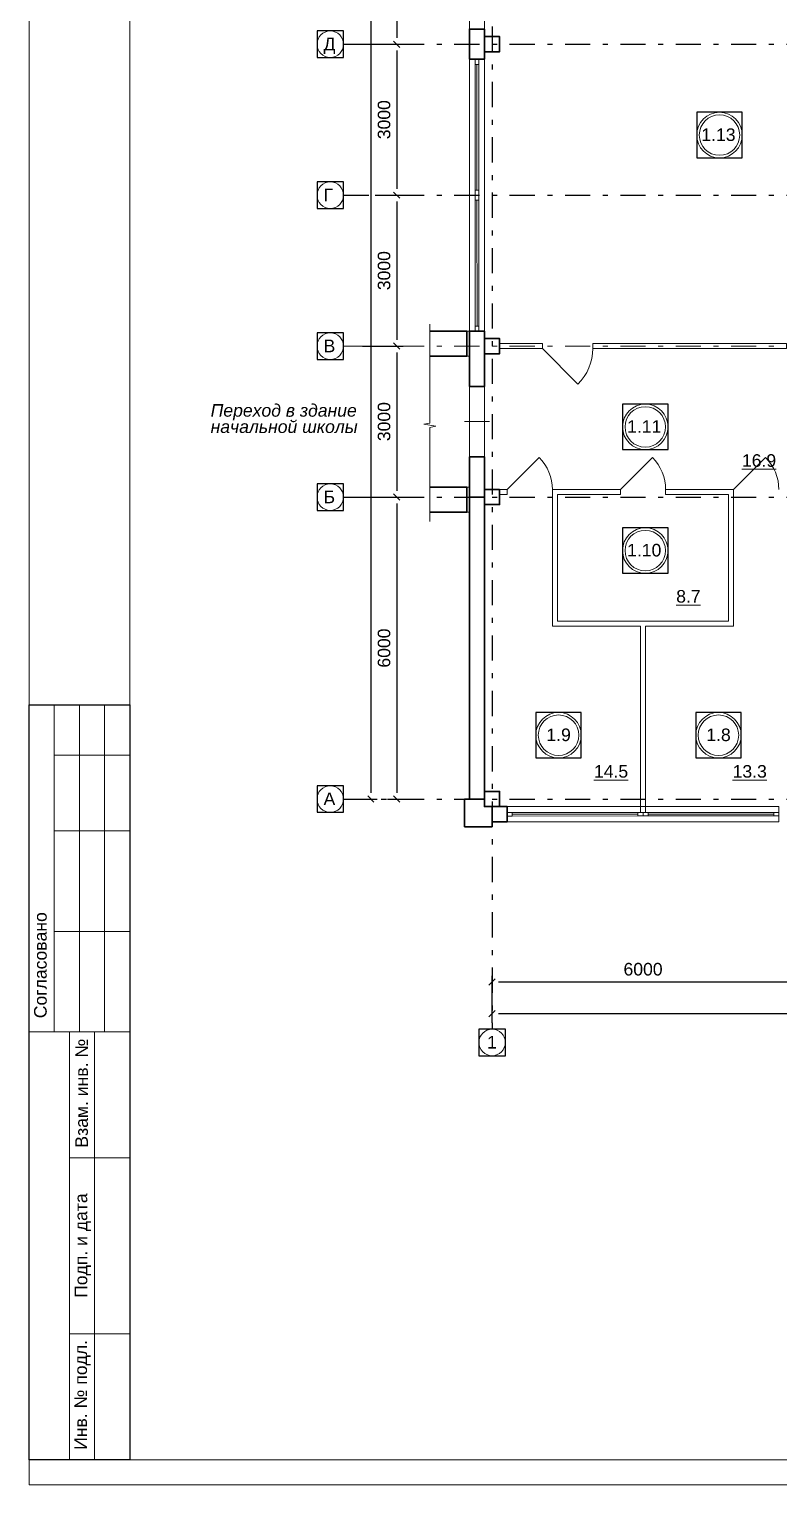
# Model space of a CAD drawing. Header units: metres. Extents: x -5 to 574, y -5 to 79.
# Drawn here: x 287.64 to 302.54, y 0 to 28.93 of the extents above; entities that cross this region are included whole.
import ezdxf
from ezdxf.enums import TextEntityAlignment as Align

# ---------------------------------------------------------------- set-up
doc = ezdxf.new("R2010")
doc.units = ezdxf.units.M
doc.header["$MEASUREMENT"] = 0
doc.linetypes.add('( Dashdot )', pattern=[1.001, 0.5, -0.25, 0.001, -0.25])
doc.layers.get('DEFPOINTS').update_dxf_attribs({"lineweight": 0})
doc.layers.add('Level 50', color=7, linetype='Continuous', lineweight=0)
doc.layers.add('Level 63', color=7, linetype='Continuous', lineweight=0)
doc.layers.add('YOLO_STAMP', color=1, linetype='Continuous')
doc.layers.add('YOLO_TABLE', color=1, linetype='Continuous')
doc.styles.add('Standard_0', font='arial.ttf')
doc.styles.add('Style-Arial', font='arial.ttf')
doc.styles.add('Style-Arial IF', font='ariali.ttf')
doc.dimstyles.get("Standard").update_dxf_attribs({"dimtxt": 0.00018, "dimasz": 0.00018, "dimexe": 0.0002, "dimexo": 0.0625, "dimgap": 9e-05, "dimtad": 0, "dimtih": 1, "dimtoh": 1, "dimdec": 4, "dimlfac": 1000, "dimzin": 0, "dimdsep": 46, "dimtxsty": 'Standard_0', "dimcen": 9e-05, "dimadec": 0, "dimazin": 0, "dimtfac": 1, "dimtdec": 4, "dimtofl": 0, "dimtmove": 0, "dimatfit": 0, "dimfxl": 0.01, "dimfxlon": 1, "dimtolj": 1, "dimtzin": 0, "dimarcsym": 0})

# ---------------------------------------------------------------- blocks, each defined once
blk = doc.blocks.new('*U29')
at = {"color": 7, "linetype": 'Continuous', "lineweight": 0, "flags": 128}
blk.add_lwpolyline([(42.05, 29.7), (42.05, -29.7), (-42.05, -29.7), (-42.05, 29.7), (42.05, 29.7)], close=True, dxfattribs=at)
at = {"layer": 'Level 50', "color": 7, "linetype": 'Continuous', "lineweight": 13}
for p, q in [((-40.05, 29.2), (-40.05, -29.2)), ((41.55, -29.2), (-41.25, -29.2))]:
    blk.add_line(p, q, dxfattribs=at)
at = {"layer": 'Level 63', "color": 7, "linetype": 'Continuous', "lineweight": 13}
for p, q in [((-42.05, -14.2), (-40.05, -14.2)), ((-42.05, -14.2), (-42.05, -20.7)), ((-41.55, -14.2), (-41.55, -20.7)), ((-41.05, -14.2), (-41.05, -20.7)), ((-40.55, -14.2), (-40.55, -20.7)), ((-41.55, -15.2), (-40.05, -15.2)), ((-41.55, -16.7), (-40.05, -16.7)), ((-41.55, -18.7), (-40.05, -18.7)), ((-42.05, -20.7), (-40.05, -20.7)), ((-41.25, -20.7), (-40.05, -20.7)), ((-40.75, -29.2), (-40.75, -20.7)), ((-41.25, -23.2), (-40.05, -23.2)), ((-41.25, -26.7), (-40.05, -26.7))]:
    blk.add_line(p, q, dxfattribs=at)
at = {"layer": 'Level 63', "color": 7, "linetype": 'Continuous', "lineweight": 13, "flags": 128}
blk.add_lwpolyline([(-41.25, -29.2), (-41.25, -20.7)], dxfattribs=at)
at = {"layer": 'Level 63', "color": 7, "linetype": 'Continuous', "lineweight": 0, "style": 'Style-Arial'}
for s, p in [('Согласовано', (-41.826, -19.373)), ('Взам. инв. №', (-41.007, -21.916)), ('Подп. и дата', (-41.02, -24.945)), ('Инв. № подл.', (-41.025, -27.913))]:
    blk.add_text(s, height=0.25002, rotation=90, dxfattribs=at).set_placement(p, align=Align.MIDDLE_CENTER)
blk = doc.blocks.new('_Oblique-1')
at = {"color": 0, "linetype": 'ByBlock', "lineweight": -2}
blk.add_line((0.5, 0.5), (-0.5, -0.5), dxfattribs=at)
blk = doc.blocks.new('*D254')
at = {"color": 0, "linetype": 'Continuous', "lineweight": -2, "transparency": 16777216}
for p, q in [((296.837, 9.181), (296.837, 9.491)), ((296.962, 9.366), (362.712, 9.366)), ((362.837, 9.181), (362.837, 9.491))]:
    blk.add_line(p, q, dxfattribs=at)
at = {"layer": 'DEFPOINTS', "color": 0, "linetype": 'Continuous', "lineweight": 0, "transparency": 16777216}
for p in [(362.837, 9.366), (296.837, 9.056), (362.837, 9.056)]:
    blk.add_point(p, dxfattribs=at)
at = {"color": 0, "linetype": 'Continuous', "lineweight": -2, "transparency": 16777216, "xscale": 0.125, "yscale": 0.125, "zscale": 0.125, "rotation": 180}
blk.add_blockref('_Oblique-1', (296.837, 9.366), dxfattribs=at)
at = {"color": 0, "linetype": 'Continuous', "lineweight": -2, "transparency": 16777216, "xscale": 0.125, "yscale": 0.125, "zscale": 0.125}
blk.add_blockref('_Oblique-1', (362.837, 9.366), dxfattribs=at)
at = {"color": 0, "linetype": 'Continuous', "lineweight": 0, "transparency": 16777216, "insert": (329.837, 9.619), "char_height": 0.25, "attachment_point": 5, "style": 'Style-Arial'}
blk.add_mtext('\\A1;66000', dxfattribs=at)
blk = doc.blocks.new('*D256')
at = {"color": 0, "linetype": 'Continuous', "lineweight": -2, "transparency": 16777216}
for p, q in [((294.011, 55.629), (294.553, 55.629)), ((294.428, 55.504), (294.428, 13.754)), ((294.011, 13.629), (294.553, 13.629))]:
    blk.add_line(p, q, dxfattribs=at)
at = {"layer": 'DEFPOINTS', "color": 0, "linetype": 'Continuous', "lineweight": 0, "transparency": 16777216}
for p in [(293.886, 55.629), (293.886, 13.629), (294.428, 13.629)]:
    blk.add_point(p, dxfattribs=at)
at = {"color": 0, "linetype": 'Continuous', "lineweight": -2, "transparency": 16777216, "xscale": 0.125, "yscale": 0.125, "zscale": 0.125}
for p, rotation in [((294.428, 55.629), 90), ((294.428, 13.629), 270)]:
    blk.add_blockref('_Oblique-1', p, dxfattribs=dict(at, rotation=rotation))
at = {"color": 0, "linetype": 'Continuous', "lineweight": 0, "transparency": 16777216, "insert": (294.175, 34.629), "char_height": 0.25, "attachment_point": 5, "rotation": 90, "style": 'Style-Arial'}
blk.add_mtext('\\A1;42000', dxfattribs=at)
blk = doc.blocks.new('*D259')
at = {"color": 0, "linetype": 'Continuous', "lineweight": -2, "transparency": 16777216}
for p, q in [((296.837, 9.181), (296.837, 10.119)), ((296.962, 9.994), (302.712, 9.994)), ((302.837, 9.181), (302.837, 10.119))]:
    blk.add_line(p, q, dxfattribs=at)
at = {"layer": 'DEFPOINTS', "color": 0, "linetype": 'Continuous', "lineweight": 0, "transparency": 16777216}
for p in [(302.837, 9.994), (296.837, 9.056), (302.837, 9.056)]:
    blk.add_point(p, dxfattribs=at)
at = {"color": 0, "linetype": 'Continuous', "lineweight": -2, "transparency": 16777216, "xscale": 0.125, "yscale": 0.125, "zscale": 0.125, "rotation": 180}
blk.add_blockref('_Oblique-1', (296.837, 9.994), dxfattribs=at)
at = {"color": 0, "linetype": 'Continuous', "lineweight": -2, "transparency": 16777216, "xscale": 0.125, "yscale": 0.125, "zscale": 0.125}
blk.add_blockref('_Oblique-1', (302.837, 9.994), dxfattribs=at)
at = {"color": 0, "linetype": 'Continuous', "lineweight": 0, "transparency": 16777216, "insert": (299.837, 10.246), "char_height": 0.25, "attachment_point": 5, "style": 'Style-Arial'}
blk.add_mtext('\\A1;6000', dxfattribs=at)
blk = doc.blocks.new('*D597')
at = {"color": 0, "linetype": 'Continuous', "lineweight": -2, "transparency": 16777216}
for p, q in [((294.011, 34.629), (295.068, 34.629)), ((294.943, 34.504), (294.943, 28.754)), ((294.011, 28.629), (295.068, 28.629))]:
    blk.add_line(p, q, dxfattribs=at)
at = {"layer": 'DEFPOINTS', "color": 0, "linetype": 'Continuous', "lineweight": 0, "transparency": 16777216}
for p in [(293.886, 34.629), (293.886, 28.629), (294.943, 28.629)]:
    blk.add_point(p, dxfattribs=at)
at = {"color": 0, "linetype": 'Continuous', "lineweight": -2, "transparency": 16777216, "xscale": 0.125, "yscale": 0.125, "zscale": 0.125}
for p, rotation in [((294.943, 34.629), 90), ((294.943, 28.629), 270)]:
    blk.add_blockref('_Oblique-1', p, dxfattribs=dict(at, rotation=rotation))
at = {"color": 0, "linetype": 'Continuous', "lineweight": 0, "transparency": 16777216, "insert": (294.691, 31.629), "char_height": 0.25, "attachment_point": 5, "rotation": 90, "style": 'Style-Arial'}
blk.add_mtext('\\A1;6000', dxfattribs=at)
blk = doc.blocks.new('*D598')
at = {"color": 0, "linetype": 'Continuous', "lineweight": -2, "transparency": 16777216}
for p, q in [((294.011, 28.629), (295.068, 28.629)), ((294.943, 28.504), (294.943, 25.754)), ((294.511, 25.629), (295.068, 25.629))]:
    blk.add_line(p, q, dxfattribs=at)
at = {"layer": 'DEFPOINTS', "color": 0, "linetype": 'Continuous', "lineweight": 0, "transparency": 16777216}
for p in [(293.886, 28.629), (294.386, 25.629), (294.943, 25.629)]:
    blk.add_point(p, dxfattribs=at)
at = {"color": 0, "linetype": 'Continuous', "lineweight": -2, "transparency": 16777216, "xscale": 0.125, "yscale": 0.125, "zscale": 0.125}
for p, rotation in [((294.943, 28.629), 90), ((294.943, 25.629), 270)]:
    blk.add_blockref('_Oblique-1', p, dxfattribs=dict(at, rotation=rotation))
at = {"color": 0, "linetype": 'Continuous', "lineweight": 0, "transparency": 16777216, "insert": (294.691, 27.129), "char_height": 0.25, "attachment_point": 5, "rotation": 90, "style": 'Style-Arial'}
blk.add_mtext('\\A1;3000', dxfattribs=at)
blk = doc.blocks.new('*D599')
at = {"color": 0, "linetype": 'Continuous', "lineweight": -2, "transparency": 16777216}
for p, q in [((294.511, 25.629), (295.068, 25.629)), ((294.943, 25.504), (294.943, 22.754)), ((294.261, 22.629), (295.068, 22.629))]:
    blk.add_line(p, q, dxfattribs=at)
at = {"layer": 'DEFPOINTS', "color": 0, "linetype": 'Continuous', "lineweight": 0, "transparency": 16777216}
for p in [(294.386, 25.629), (294.136, 22.629), (294.943, 22.629)]:
    blk.add_point(p, dxfattribs=at)
at = {"color": 0, "linetype": 'Continuous', "lineweight": -2, "transparency": 16777216, "xscale": 0.125, "yscale": 0.125, "zscale": 0.125}
for p, rotation in [((294.943, 25.629), 90), ((294.943, 22.629), 270)]:
    blk.add_blockref('_Oblique-1', p, dxfattribs=dict(at, rotation=rotation))
at = {"color": 0, "linetype": 'Continuous', "lineweight": 0, "transparency": 16777216, "insert": (294.691, 24.129), "char_height": 0.25, "attachment_point": 5, "rotation": 90, "style": 'Style-Arial'}
blk.add_mtext('\\A1;3000', dxfattribs=at)
blk = doc.blocks.new('*D609')
at = {"color": 0, "linetype": 'Continuous', "lineweight": -2, "transparency": 16777216}
for p, q in [((294.261, 22.629), (295.068, 22.629)), ((294.943, 22.504), (294.943, 19.754)), ((294.011, 19.629), (295.068, 19.629))]:
    blk.add_line(p, q, dxfattribs=at)
at = {"layer": 'DEFPOINTS', "color": 0, "linetype": 'Continuous', "lineweight": 0, "transparency": 16777216}
for p in [(294.136, 22.629), (293.886, 19.629), (294.943, 19.629)]:
    blk.add_point(p, dxfattribs=at)
at = {"color": 0, "linetype": 'Continuous', "lineweight": -2, "transparency": 16777216, "xscale": 0.125, "yscale": 0.125, "zscale": 0.125}
for p, rotation in [((294.943, 22.629), 90), ((294.943, 19.629), 270)]:
    blk.add_blockref('_Oblique-1', p, dxfattribs=dict(at, rotation=rotation))
at = {"color": 0, "linetype": 'Continuous', "lineweight": 0, "transparency": 16777216, "insert": (294.691, 21.129), "char_height": 0.25, "attachment_point": 5, "rotation": 90, "style": 'Style-Arial'}
blk.add_mtext('\\A1;3000', dxfattribs=at)
blk = doc.blocks.new('*D610')
at = {"color": 0, "linetype": 'Continuous', "lineweight": -2, "transparency": 16777216}
for p, q in [((294.011, 19.629), (295.068, 19.629)), ((294.943, 19.504), (294.943, 13.754)), ((294.761, 13.629), (295.068, 13.629))]:
    blk.add_line(p, q, dxfattribs=at)
at = {"layer": 'DEFPOINTS', "color": 0, "linetype": 'Continuous', "lineweight": 0, "transparency": 16777216}
for p in [(293.886, 19.629), (294.636, 13.629), (294.943, 13.629)]:
    blk.add_point(p, dxfattribs=at)
at = {"color": 0, "linetype": 'Continuous', "lineweight": -2, "transparency": 16777216, "xscale": 0.125, "yscale": 0.125, "zscale": 0.125}
for p, rotation in [((294.943, 19.629), 90), ((294.943, 13.629), 270)]:
    blk.add_blockref('_Oblique-1', p, dxfattribs=dict(at, rotation=rotation))
at = {"color": 0, "linetype": 'Continuous', "lineweight": 0, "transparency": 16777216, "insert": (294.691, 16.629), "char_height": 0.25, "attachment_point": 5, "rotation": 90, "style": 'Style-Arial'}
blk.add_mtext('\\A1;6000', dxfattribs=at)

msp = doc.modelspace()

# ---------------------------------------------------------------- linework, layer by layer
at = {"color": 1, "linetype": '( Dashdot )'}
for p, q in [((296.83747176, 57.57893372), (296.83747176, 9.05551876)), ((293.88588385, 28.62893372), (320.83747176, 28.62893372)), ((293.88588385, 25.62893372), (365.78588385, 25.62893372)), ((293.88588385, 19.62893372), (365.78588385, 19.62893372)), ((293.88588385, 13.62893372), (365.78588385, 13.62893372))]:
    msp.add_line(p, q, dxfattribs=at)
at = {"color": 7, "linetype": 'Continuous', "lineweight": 0}
for p, q in [((296.53588385, 28.22893372), (296.53588385, 25.72893372)), ((296.53588385, 25.52893372), (296.53807836, 23.02896444)), ((296.28588385, 21.12893372), (296.78588385, 21.12893372)), ((299.73588385, 13.32893372), (297.23591457, 13.32673921)), ((302.43588385, 13.32893372), (299.93588385, 13.32893372))]:
    msp.add_line(p, q, dxfattribs=at)
at = {"color": 7, "linetype": 'Continuous', "lineweight": 30}
for p, q in [((296.33588385, 22.92893372), (295.59991878, 22.92893372)), ((296.33588385, 22.42893372), (296.33588385, 22.92893372)), ((296.33588385, 22.42893372), (295.59991878, 22.42893372)), ((296.33588385, 19.82893372), (295.59991878, 19.82893372)), ((296.33588385, 19.82893372), (296.33588385, 19.32893372)), ((296.33588385, 19.32893372), (295.59991878, 19.32893372)), ((296.38588385, 13.62893372), (296.28588385, 13.62893372)), ((296.28588385, 13.62893372), (296.28588385, 13.07893372)), ((296.83588385, 13.07893372), (296.28588385, 13.07893372)), ((296.83588385, 13.17893372), (296.83588385, 13.07893372))]:
    msp.add_line(p, q, dxfattribs=at)
at = {"color": 1, "linetype": '( Dashdot )', "lineweight": 0}
msp.add_line((293.88588385, 22.62893372), (365.78588385, 22.62893372), dxfattribs=at)
at = {"color": 7, "lineweight": 13}
msp.add_line((297.83588385, 22.57893372), (298.54299063, 21.87182694), dxfattribs=at)
at = {"color": 7, "lineweight": 13, "extrusion": (0, 0, -1)}
for p, q in [((297.13588385, 19.77893372), (297.77227995, 20.41532982)), ((299.38588385, 19.77893372), (300.02227995, 20.41532982)), ((301.63588385, 19.77893372), (302.27227995, 20.41532982))]:
    msp.add_line(p, q, dxfattribs=at)
at = {"color": 7, "linetype": 'Continuous', "lineweight": 13}
for p, q in [((298.03588385, 19.77893372), (299.38588385, 19.77893372)), ((298.13588385, 19.67893372), (299.38588385, 19.67893372)), ((299.38588385, 19.77893372), (299.38588385, 19.67893372)), ((300.28588385, 19.77893372), (301.63588385, 19.77893372)), ((300.28588385, 19.77893372), (300.28588385, 19.67893372)), ((300.28588385, 19.67893372), (301.53588385, 19.67893372))]:
    msp.add_line(p, q, dxfattribs=at)
at = {"color": 7, "linetype": 'Continuous', "lineweight": 0, "flags": 128}
for points in [[(296.38588385, 28.92893372), (296.38588385, 34.32893372), (296.68588385, 34.32893372), (296.68588385, 28.92893372), (296.38588385, 28.92893372)], [(296.38588385, 22.92893372), (296.38588385, 28.32893372), (296.68588385, 28.32893372), (296.68588385, 22.92893372), (296.38588385, 22.92893372)], [(296.50088385, 25.72893372), (296.50088385, 28.22893372), (296.57088385, 28.22893372), (296.57088385, 25.72893372), (296.50088385, 25.72893372)], [(296.50307839, 23.02893372), (296.50088385, 25.52893372), (296.5708838, 25.52899517), (296.57307833, 23.02899517), (296.50307839, 23.02893372)], [(296.38588385, 21.82893372), (296.38588385, 20.42893372), (296.68588385, 20.42893372), (296.68588385, 21.82893372), (296.38588385, 21.82893372)], [(297.13588385, 13.47893372), (302.53588385, 13.47893372), (302.53588385, 13.17893372), (297.13588385, 13.17893372), (297.13588385, 13.47893372)], [(297.23588385, 13.36173918), (299.73588385, 13.36393372), (299.7359453, 13.29393377), (297.2359453, 13.29173923), (297.23588385, 13.36173918)], [(299.93588385, 13.36393372), (302.43588385, 13.36393372), (302.43588385, 13.29393372), (299.93588385, 13.29393372), (299.93588385, 13.36393372)]]:
    msp.add_lwpolyline(points, close=True, dxfattribs=at)
at = {"color": 7, "linetype": 'Continuous', "lineweight": 30, "flags": 128}
for points in [[(296.38588385, 28.32893372), (296.38588385, 28.92893372), (296.68588385, 28.92893372), (296.68588385, 28.32893372), (296.38588385, 28.32893372)], [(296.68588385, 28.77893372), (296.68588385, 28.47893372), (296.98588385, 28.47893372), (296.98588385, 28.77893372), (296.68588385, 28.77893372)], [(296.38588385, 21.82893372), (296.38588385, 22.92893372), (296.68588385, 22.92893372), (296.68588385, 21.82893372), (296.38588385, 21.82893372)], [(296.68588385, 22.77893372), (296.68588385, 22.47893372), (296.98588385, 22.47893372), (296.98588385, 22.77893372), (296.68588385, 22.77893372)], [(296.38588385, 19.62893372), (296.68588385, 19.62893372), (296.68588385, 20.42893372), (296.38588385, 20.42893372), (296.38588385, 19.62893372)], [(296.68588385, 19.77893372), (296.68588385, 19.47893372), (296.98588385, 19.47893372), (296.98588385, 19.77893372), (296.68588385, 19.77893372)], [(296.38588385, 13.62893372), (296.38588385, 19.62893372), (296.68588385, 19.62893372), (296.68588385, 13.62893372), (296.38588385, 13.62893372)], [(296.68588385, 13.77893372), (296.68588385, 13.47893372), (296.98588385, 13.47893372), (296.98588385, 13.77893372), (296.68588385, 13.77893372)], [(296.83588385, 13.17893372), (297.13588385, 13.17893372), (297.13588385, 13.47893372), (296.83588385, 13.47893372), (296.83588385, 13.17893372)]]:
    msp.add_lwpolyline(points, close=True, dxfattribs=at)
at = {"color": 7, "linetype": 'Continuous', "lineweight": 13, "flags": 128}
for points in [[(296.50088385, 28.22893372), (296.50088385, 28.32893372), (296.57088385, 28.32893372), (296.57088385, 28.22893372), (296.50088385, 28.22893372)], [(296.50088385, 25.62893372), (296.50088385, 25.72893372), (296.57088385, 25.72893372), (296.57088385, 25.62893372), (296.50088385, 25.62893372)], [(296.50088385, 25.52893372), (296.50088385, 25.62893372), (296.57088385, 25.62893372), (296.57088385, 25.52893372), (296.50088385, 25.52893372)], [(296.33588385, 22.92893372), (296.38588385, 22.92893372), (296.38588385, 22.42893372), (296.33588385, 22.42893372), (296.33588385, 22.92893372)], [(296.50307839, 22.92893372), (296.50307839, 23.02893372), (296.57307839, 23.02893372), (296.57307839, 22.92893372), (296.50307839, 22.92893372)], [(296.98588385, 22.57893372), (297.83588385, 22.57893372), (297.83588385, 22.67893372), (296.98588385, 22.67893372), (296.98588385, 22.57893372)], [(302.68588385, 22.57893372), (298.83588385, 22.57893372), (298.83588385, 22.67893372), (302.68588385, 22.67893372), (302.68588385, 22.57893372)], [(296.33588385, 19.82893372), (296.33588385, 19.32893372), (296.38588385, 19.32893372), (296.38588385, 19.82893372), (296.33588385, 19.82893372)], [(297.13588385, 19.77893372), (297.13588385, 19.67893372), (296.98588385, 19.67893372), (296.98588385, 19.77893372), (297.13588385, 19.77893372)], [(297.13588385, 13.36173918), (297.23588385, 13.36173918), (297.23588385, 13.29173918), (297.13588385, 13.29173918), (297.13588385, 13.36173918)], [(299.73588385, 13.36393372), (299.83588385, 13.36393372), (299.83588385, 13.29393372), (299.73588385, 13.29393372), (299.73588385, 13.36393372)], [(299.83588385, 13.36393372), (299.93588385, 13.36393372), (299.93588385, 13.29393372), (299.83588385, 13.29393372), (299.83588385, 13.36393372)], [(302.43588385, 13.36393372), (302.53588385, 13.36393372), (302.53588385, 13.29393372), (302.43588385, 13.29393372), (302.43588385, 13.36393372)]]:
    msp.add_lwpolyline(points, close=True, dxfattribs=at)
at = {"color": 7, "linetype": 'Continuous', "lineweight": 0, "flags": 128}
msp.add_lwpolyline([(295.59991878, 19.14520127), (295.59991878, 21.01526455), (295.7211723, 21.03699869), (295.47866525, 21.07519547), (295.59991878, 21.09692962), (295.59991878, 23.0625523)], dxfattribs=at)
at = {"color": 7, "linetype": 'Continuous', "lineweight": 13, "flags": 128}
for points in [[(298.03588385, 17.06393372), (298.03588385, 19.77893372)], [(298.13588385, 19.67893372), (298.13588385, 17.16393372)], [(301.53588385, 17.16393372), (301.53588385, 19.67893372)], [(301.63588385, 19.77893372), (301.63588385, 17.06393372)], [(301.53588385, 17.16393372), (298.13588385, 17.16393372)], [(298.03588385, 17.06393372), (299.78588385, 17.06393372)], [(299.78588385, 17.06393372), (299.78588385, 13.36393372), (299.88588385, 13.36393372), (299.88588385, 17.06393372)], [(299.88588385, 17.06393372), (301.63588385, 17.06393372)]]:
    msp.add_lwpolyline(points, dxfattribs=at)
at = {"color": 7, "linetype": 'Continuous', "lineweight": 13}
for centre, radius in [((293.62252841, 28.62893372), 0.26335544), ((301.35599729, 26.82353356), 0.45201344), ((301.35599729, 26.82353356), 0.40201344), ((293.62252841, 25.62893372), 0.26335544), ((293.62252841, 22.62893372), 0.26335544), ((299.88135091, 21.02415034), 0.45201344), ((299.88135091, 21.02415034), 0.40201344), ((293.62252841, 19.62893372), 0.26335544), ((299.88135091, 18.56670954), 0.45201344), ((299.88135091, 18.56670954), 0.40201344), ((298.15788498, 14.89770036), 0.45201344), ((301.33522835, 14.89770036), 0.45201344), ((298.15788498, 14.89770036), 0.40201344), ((301.33522835, 14.89770036), 0.40201344), ((293.62252841, 13.62893372), 0.26335544), ((296.83747176, 8.79216332), 0.26335544)]:
    msp.add_circle(centre, radius, dxfattribs=at)
at = {"color": 7, "lineweight": 0}
msp.add_arc((297.83588385, 22.57893372), 1, 315, 360, dxfattribs=at)
at = {"color": 7, "lineweight": 0, "extrusion": (0, 0, -1)}
for centre in [(-297.13588385, 19.77893372), (-299.38588385, 19.77893372), (-301.63588385, 19.77893372)]:
    msp.add_arc(centre, 0.9, 135, 180, dxfattribs=at)
at = {"layer": 'YOLO_STAMP'}
msp.add_lwpolyline([(287.63747176, 15.49998996), (289.63747176, 15.49998996), (289.63747176, 0.49998996), (287.63747176, 0.49998996)], close=True, dxfattribs=at)
at = {"layer": 'YOLO_TABLE'}
for points in [[(293.35917296, 28.36557827), (293.88588385, 28.36557827), (293.88588385, 28.89228916), (293.35917296, 28.89228916)], [(300.90398385, 26.37152012), (301.80801074, 26.37152012), (301.80801074, 27.27554701), (300.90398385, 27.27554701)], [(293.35917296, 25.36557827), (293.88588385, 25.36557827), (293.88588385, 25.89228916), (293.35917296, 25.89228916)], [(293.35917296, 22.36557827), (293.88588385, 22.36557827), (293.88588385, 22.89228916), (293.35917296, 22.89228916)], [(299.42933747, 20.57213689), (300.33336435, 20.57213689), (300.33336435, 21.47616378), (299.42933747, 21.47616378)], [(293.35917296, 19.36557827), (293.88588385, 19.36557827), (293.88588385, 19.89228916), (293.35917296, 19.89228916)], [(299.42933747, 18.11469609), (300.33336435, 18.11469609), (300.33336435, 19.01872298), (299.42933747, 19.01872298)], [(297.70587154, 14.44568691), (298.60989843, 14.44568691), (298.60989843, 15.3497138), (297.70587154, 15.3497138)], [(300.88321491, 14.44568691), (301.78724179, 14.44568691), (301.78724179, 15.3497138), (300.88321491, 15.3497138)], [(293.35917296, 13.36557827), (293.88588385, 13.36557827), (293.88588385, 13.89228916), (293.35917296, 13.89228916)], [(296.57411632, 8.52880787), (297.10082721, 8.52880787), (297.10082721, 9.05551876), (296.57411632, 9.05551876)]]:
    msp.add_lwpolyline(points, close=True, dxfattribs=at)

# ---------------------------------------------------------------- block references
at = {"layer": 'Level 50', "color": 7, "linetype": 'Continuous', "lineweight": 13}
msp.add_blockref('*U29', (329.68745982, 29.69999445), dxfattribs=at)

# ---------------------------------------------------------------- texts
at = {"color": 7, "linetype": 'Continuous', "lineweight": 30, "style": 'Style-Arial'}
for s, p in [('Д', (293.4884369, 28.75819635)), ('Г', (293.4884369, 25.75819635)), ('В', (293.4884369, 22.75819635)), ('Б', (293.4884369, 19.75819635)), ('А', (293.4884369, 13.75819635)), ('1', (296.73777895, 8.92142595))]:
    msp.add_text(s, height=0.25, dxfattribs=at).set_placement(p, align=Align.TOP_LEFT)
at = {"color": 7, "linetype": 'Continuous', "lineweight": 13, "style": 'Style-Arial'}
for s, p in [('1.13', (300.99531892, 26.9562832)), ('1.11', (299.52067254, 21.15689997)), ('%%u16.9%%U', (301.80176009, 20.48147323)), ('1.10', (299.52067254, 18.69945917)), ('%%u8.7%%U', (300.49544731, 17.78273874)), ('1.9', (297.91633019, 15.03044999)), ('1.8', (301.09367355, 15.03044999)), ('%%u14.5%%U', (298.86149257, 14.30414889)), ('%%u13.3%%U', (301.61666366, 14.30414889))]:
    msp.add_text(s, height=0.25, dxfattribs=at).set_placement(p, align=Align.TOP_LEFT)
at = {"color": 7, "linetype": 'Continuous', "lineweight": 13, "insert": (291.24414933, 21.4772176), "char_height": 0.25, "attachment_point": 1, "line_spacing_factor": 0.776524, "style": 'Style-Arial IF'}
msp.add_mtext('Переход в здание\\Pначальной школы', dxfattribs=at)

# ---------------------------------------------------------------- dimensions: what is measured, and where the dimension line sits
at = {"color": 5, "linetype": 'Continuous', "lineweight": 0}
for base, p1, p2, picture, middle in [((294.42813822, 13.62893372), (293.88588385, 55.62893372), (293.88588385, 13.62893372), '*D256', (294.17549498, 34.62893372)), ((294.94337869, 28.62893372), (293.88588385, 34.62893372), (293.88588385, 28.62893372), '*D597', (294.69073545, 31.62893372)), ((294.94337869, 25.62893372), (293.88588385, 28.62893372), (294.38588385, 25.62893372), '*D598', (294.69065018, 27.12893372)), ((294.94337869, 22.62893372), (294.38588385, 25.62893372), (294.13588385, 22.62893372), '*D599', (294.69065018, 24.12893372)), ((294.94337869, 19.62893372), (294.13588385, 22.62893372), (293.88588385, 19.62893372), '*D609', (294.69065018, 21.12893372)), ((294.94337869, 13.62893372), (293.88588385, 19.62893372), (294.63588385, 13.62893372), '*D610', (294.69073545, 16.62893372))]:
    dim = msp.add_linear_dim(base=base, p1=p1, p2=p2, angle=270, dimstyle='Standard', override={"dimtxt": 0.25, "dimasz": 0.125, "dimexe": 0.125, "dimexo": 0.125, "dimgap": 0.125, "dimtad": 1, "dimtih": 0, "dimtoh": 0, "dimzin": 11, "dimtxsty": 'Style-Arial', "dimblk": '_Oblique-1', "dimfxlon": 0, "dimfrac": 2, "dimtzin": 11}, dxfattribs=at)
    dim.commit()
    dim.dimension.update_dxf_attribs({"geometry": picture, "text_midpoint": middle})
for base, p1, p2, picture, middle in [((302.83747176, 9.99357046), (296.83747176, 9.05551876), (302.83747176, 9.05551876), '*D259', (299.83747176, 10.24621371)), ((362.8374717646, 9.3664462328), (296.8374717646, 9.0555187597), (362.8374717646, 9.0555187597), '*D254', (329.8374717646, 9.6190894798))]:
    dim = msp.add_linear_dim(base=base, p1=p1, p2=p2, dimstyle='Standard', override={"dimtxt": 0.25, "dimasz": 0.125, "dimexe": 0.125, "dimexo": 0.125, "dimgap": 0.125, "dimtad": 1, "dimtih": 0, "dimtoh": 0, "dimzin": 11, "dimtxsty": 'Style-Arial', "dimblk": '_Oblique-1', "dimfxlon": 0, "dimfrac": 2, "dimtzin": 11}, dxfattribs=at)
    dim.commit()
    dim.dimension.update_dxf_attribs({"geometry": picture, "text_midpoint": middle})

doc.saveas('drawing.dxf')
